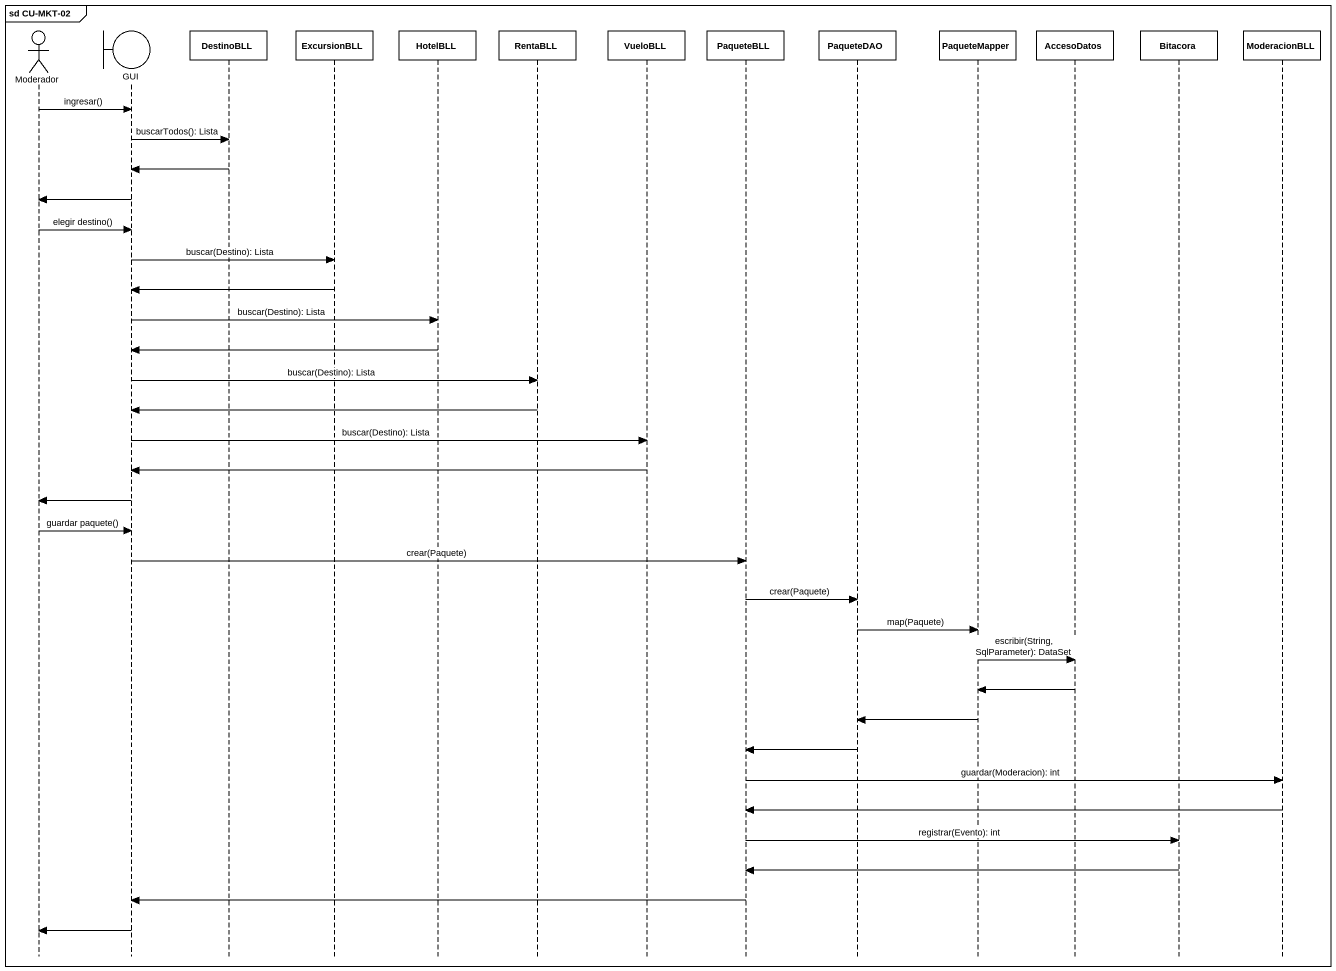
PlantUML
@startuml
mainframe sd CU-MKT-02
hide footbox
actor Moderador
boundary GUI
participant DestinoBLL
participant ExcursionBLL
participant HotelBLL
participant RentaBLL
participant VueloBLL
participant PaqueteBLL
participant PaqueteDAO
participant PaqueteMapper
participant AccesoDatos
participant Bitacora
participant ModeracionBLL

Moderador -> GUI : ingresar()
GUI -> DestinoBLL : buscarTodos(): Lista
DestinoBLL -> GUI
GUI -> Moderador
Moderador -> GUI : elegir destino()
GUI -> ExcursionBLL : buscar(Destino): Lista
ExcursionBLL -> GUI
GUI -> HotelBLL : buscar(Destino): Lista
HotelBLL -> GUI
GUI -> RentaBLL : buscar(Destino): Lista
RentaBLL -> GUI
GUI -> VueloBLL : buscar(Destino): Lista
VueloBLL -> GUI
GUI -> Moderador
Moderador -> GUI : guardar paquete()
GUI -> PaqueteBLL : crear(Paquete)
PaqueteBLL -> PaqueteDAO : crear(Paquete)
PaqueteDAO -> PaqueteMapper : map(Paquete)
PaqueteMapper -> AccesoDatos : escribir(String, SqlParameter): DataSet
AccesoDatos -> PaqueteMapper
PaqueteMapper -> PaqueteDAO
PaqueteDAO -> PaqueteBLL
PaqueteBLL -> ModeracionBLL : guardar(Moderacion): int
ModeracionBLL -> PaqueteBLL
PaqueteBLL -> Bitacora : registrar(Evento): int
Bitacora -> PaqueteBLL
PaqueteBLL -> GUI
GUI -> Moderador
@enduml
